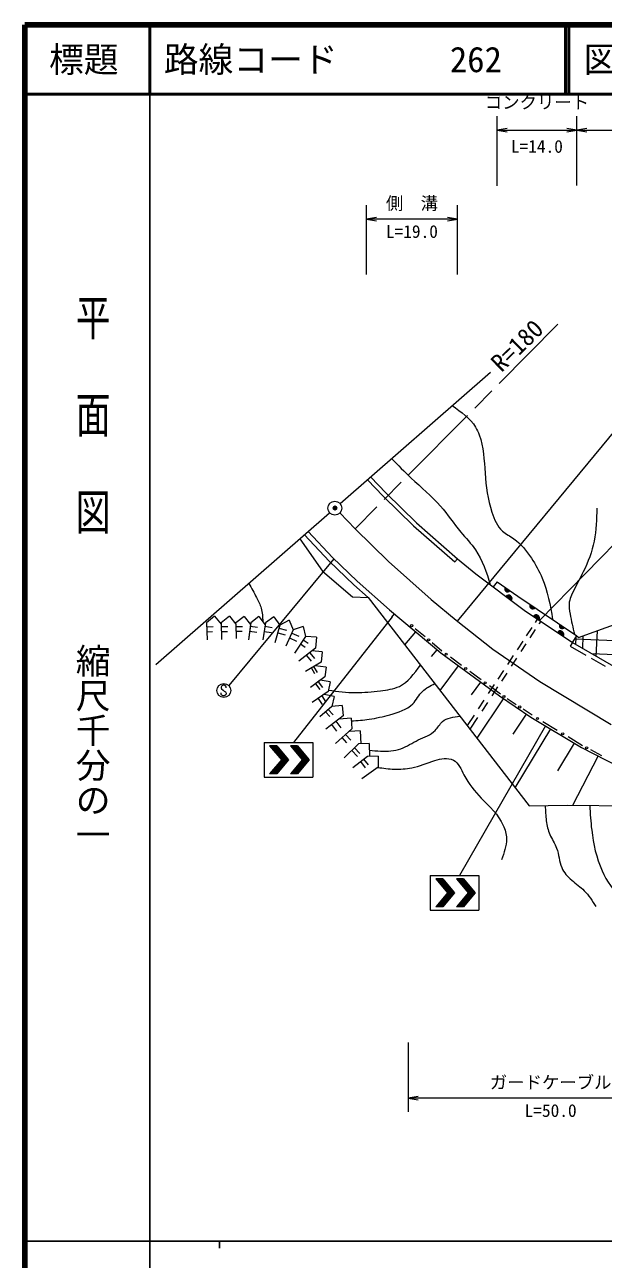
# Model space of a CAD drawing. Units: millimetres, scale not verified. Extents: x 40000 to 680000, y 20000 to 380000.
# Drawn here: x 40000 to 123206, y 202409 to 380000 of the extents above; entities that cross this region are included whole.
import ezdxf
from ezdxf.enums import TextEntityAlignment as Align

# ---------------------------------------------------------------- set-up
doc = ezdxf.new("R2010")
doc.units = ezdxf.units.MM
doc.header["$LTSCALE"] = 1000
doc.header["$PDMODE"] = 32
doc.header["$PDSIZE"] = 500
doc.linetypes.add('CHAIN', pattern=[18.5, 12, -1.5, 3.5, -1.5])
for name, color, linetype, lineweight in [('M-BGD', 7, 'Continuous', 13), ('M-BMK', 2, 'CHAIN', 13), ('M-BMK-SRVR', 3, 'Continuous', 13), ('M-STR-HTXT', 7, 'Continuous', 13), ('M-STR-STR3', 7, 'Continuous', 13), ('M-STR-STRC', 7, 'Continuous', 13), ('M-TTL', 2, 'Continuous', 140), ('M-TTL-BAND', 7, 'Continuous', 25), ('M-TTL-LINE', 7, 'Continuous', 50)]:
    doc.layers.add(name, color=color, linetype=linetype, lineweight=lineweight)
doc.layers.add('M-OTRS', color=6, linetype='Continuous')
doc.layers.add('M-TTL-TXT', color=7, linetype='Continuous')
doc.styles.add('@ＭＳ ゴシック', font='')
doc.styles.add('ＭＳ ゴシック', font='')
doc.styles.get('@ＭＳ ゴシック').set_extended_font_data('@MS Gothic')
doc.styles.get('ＭＳ ゴシック').set_extended_font_data('MS Gothic')

# ---------------------------------------------------------------- blocks, each defined once
blk = doc.blocks.new('open_arrow')
at = {"color": 0, "linetype": 'Continuous', "lineweight": -2}
blk.add_lwpolyline([(7.5, 1.25), (0, 0), (7.5, -1.25)], dxfattribs=at)

msp = doc.modelspace()

# ---------------------------------------------------------------- linework, layer by layer
at = {"layer": 'M-BGD'}
for p, q in [((89284, 314546), (91537, 312173)), ((89736, 314941), (91964, 312595)), ((91964, 312595), (96341, 308339)), ((91537, 312173), (95934, 307898)), ((95934, 307898), (101845, 302737)), ((96341, 308339), (102240, 303189)), ((79548, 306035), (82840, 301388)), ((80228, 306630), (83787, 302852)), ((80756, 307091), (84285, 303344)), ((83787, 302852), (87312, 299444)), ((84285, 303344), (87787, 299959)), ((101845, 302737), (102240, 303189)), ((102240, 303189), (104861, 301014)), ((82840, 301388), (87122, 297685)), ((104861, 301014), (111803, 295763)), ((87312, 299444), (89370, 297629)), ((87787, 299959), (92464, 295833)), ((107932, 299878), (107361, 299123)), ((107932, 299878), (110937, 297778)), ((87122, 297685), (89370, 297629)), ((89370, 297629), (112563, 267647)), ((110937, 297778), (119405, 292098)), ((67310, 294922), (66146, 293963)), ((67310, 294922), (68242, 293771)), ((69428, 294918), (68264, 293959)), ((69428, 294918), (70360, 293766)), ((71560, 294891), (70382, 293955)), ((71560, 294891), (72470, 293726)), ((73692, 294865), (72501, 293951)), ((73692, 294865), (74579, 293687)), ((75823, 294838), (74619, 293948)), ((75823, 294838), (76687, 293648)), ((92464, 295833), (99823, 289667)), ((92790, 294774), (93177, 295236)), ((111803, 295763), (118753, 291148)), ((66146, 293963), (66244, 291508)), ((67123, 293384), (66171, 293346)), ((68264, 293959), (68315, 291578)), ((69201, 293384), (68277, 293364)), ((70360, 293766), (70422, 291684)), ((71303, 293407), (70372, 293379)), ((72501, 293951), (72171, 291531)), ((72470, 293726), (72171, 291531)), ((72435, 293467), (73482, 293325)), ((74619, 293948), (74246, 291523)), ((74579, 293687), (74246, 291523)), ((74545, 293463), (75586, 293303)), ((76687, 293648), (75986, 291092)), ((76566, 293192), (77647, 292904)), ((78028, 294350), (76687, 293648)), ((78028, 294350), (78613, 292954)), ((80042, 293438), (78621, 292972)), ((80042, 293438), (80399, 291986)), ((97566, 291950), (96170, 293119)), ((112908, 293299), (112119, 292098)), ((113699, 294504), (113388, 294030)), ((114199, 294172), (113951, 293795)), ((119629, 291830), (125877, 294122)), ((67009, 292668), (66199, 292636)), ((69167, 292680), (68292, 292661)), ((71257, 292737), (70391, 292711)), ((72336, 292741), (73383, 292599)), ((74433, 292735), (75474, 292575)), ((76383, 292508), (77464, 292220)), ((78621, 292972), (77530, 290599)), ((78613, 292954), (77530, 290599)), ((78076, 291786), (79075, 291326)), ((78403, 292497), (79402, 292038)), ((80399, 291986), (78777, 289613)), ((80772, 290996), (80057, 291485)), ((81953, 291879), (80399, 291986)), ((81953, 291879), (81816, 290328)), ((94665, 290784), (96243, 292667)), ((111612, 291327), (110802, 290092)), ((113422, 292989), (112652, 291817)), ((118753, 291148), (119405, 292098)), ((119091, 291641), (129677, 291218)), ((119268, 290850), (119313, 291963)), ((119629, 291830), (119351, 292020)), ((120246, 290285), (120318, 292083)), ((122203, 289154), (122350, 292828)), ((81816, 290328), (79444, 288455)), ((80340, 290416), (79649, 290888)), ((80999, 289656), (81656, 288855)), ((82776, 289774), (81315, 289915)), ((82776, 289774), (82639, 288313)), ((98505, 289139), (99309, 290098)), ((100008, 289903), (98613, 291073)), ((99823, 289667), (108259, 283456)), ((112074, 290937), (111347, 289830)), ((118753, 291148), (118453, 290629)), ((118453, 290629), (120709, 289324)), ((118753, 291148), (129916, 284695)), ((121531, 289542), (132441, 289106)), ((82639, 288313), (80357, 286945)), ((80525, 289267), (81182, 288466)), ((83350, 287598), (81728, 287767)), ((99745, 284217), (102374, 287789)), ((102816, 287836), (101212, 289017)), ((110255, 289260), (109406, 287967)), ((110727, 288886), (109969, 287731)), ((121483, 288877), (123452, 287739)), ((83173, 286205), (81103, 284643)), ((81741, 286611), (81228, 287468)), ((82101, 286834), (81591, 287685)), ((83350, 287598), (83173, 286205)), ((105624, 285768), (104020, 286950)), ((108839, 287103), (108031, 285874)), ((109311, 286730), (108552, 285574)), ((82503, 285700), (81103, 284643)), ((81803, 285171), (82422, 284352)), ((82223, 285489), (82842, 284670)), ((83918, 285482), (82503, 285700)), ((83918, 285482), (83660, 284075)), ((104253, 283593), (105595, 285417)), ((107529, 285109), (106661, 283787)), ((108432, 283701), (106827, 284882)), ((108002, 284736), (107170, 283469)), ((83660, 284075), (81336, 282517)), ((82196, 283093), (82780, 282222)), ((82712, 283439), (83296, 282567)), ((84489, 283368), (83055, 283669)), ((84489, 283368), (84152, 281942)), ((105043, 277369), (108860, 283052)), ((106030, 282827), (105222, 281596)), ((106538, 282507), (105728, 281273)), ((108259, 283456), (112798, 280407)), ((110696, 282181), (109402, 283050)), ((84152, 281942), (82463, 280451)), ((83864, 280468), (83259, 281153)), ((84343, 280707), (83647, 281496)), ((85667, 282083), (84152, 281942)), ((85667, 282083), (85793, 280567)), ((104617, 280675), (103638, 279184)), ((110260, 277964), (112180, 280822)), ((112960, 280660), (111666, 281529)), ((85793, 280567), (83306, 278661)), ((84908, 278380), (84180, 279330)), ((85507, 278876), (84797, 279803)), ((86954, 280253), (85216, 280125)), ((86954, 280253), (87051, 278727)), ((105113, 280337), (104026, 278683)), ((112798, 280407), (120066, 276029)), ((116586, 278476), (114514, 279724)), ((87051, 278727), (84710, 276625)), ((86346, 276686), (85646, 277465)), ((86876, 277097), (86144, 277912)), ((88243, 278423), (86708, 278342)), ((88243, 278423), (88321, 276558)), ((110550, 270249), (115638, 278696)), ((120212, 276291), (118140, 277540)), ((87990, 276547), (85939, 274554)), ((87869, 274735), (87022, 275606)), ((88194, 275163), (87403, 275977)), ((89533, 276595), (87990, 276547)), ((89533, 276595), (89568, 274758)), ((116690, 272690), (119065, 276632)), ((120066, 276029), (128479, 271675)), ((123012, 274842), (121412, 275670)), ((89275, 274756), (87168, 273115)), ((89016, 273109), (88315, 274008)), ((89444, 273520), (88781, 274371)), ((90826, 274767), (89275, 274756)), ((90826, 274767), (90817, 273217)), ((118837, 267722), (122488, 274775)), ((90817, 273217), (88502, 271535)), ((112563, 267647), (118026, 267732)), ((118026, 267732), (135719, 267504))]:
    msp.add_line(p, q, dxfattribs=at)
for centre in [(95647, 293557), (98089, 291511), (100610, 289460), (103418, 287393), (106226, 285325), (108917, 283375), (111181, 281855), (113737, 280192), (117363, 278008), (120812, 275981)]:
    msp.add_circle(centre, 150, dxfattribs=at)
for centre, radius, start, end in [((109434, 298828), 400, 145.06827, 325.06827), ((109434, 298828), 400, 145.06827, 325.06827), ((109434, 298828), 350, 145.06827, 325.06827), ((109434, 298828), 300, 145.06827, 325.06827), ((109434, 298828), 250, 145.06827, 325.06827), ((109434, 298828), 200, 145.06827, 325.06827), ((109434, 298828), 150, 145.06827, 325.06827), ((109434, 298828), 100, 145.06827, 325.06827), ((109434, 298828), 50, 145.06827, 325.06827), ((109582, 297443), 500, 322.89468, 142.89468), ((109582, 297443), 500, 322.89468, 142.89468), ((109582, 297443), 450, 322.89468, 142.89468), ((109582, 297443), 400, 322.89468, 142.89468), ((109582, 297443), 350, 322.89468, 142.89468), ((109582, 297443), 300, 322.89468, 142.89468), ((109582, 297443), 250, 322.89468, 142.89468), ((109582, 297443), 200, 322.89468, 142.89468), ((109582, 297443), 150, 322.89468, 142.89468), ((109582, 297443), 100, 322.89468, 142.89468), ((109582, 297443), 50, 322.89468, 142.89468), ((113054, 296358), 400, 146.14445, 326.14445), ((113054, 296358), 400, 146.14445, 326.14445), ((113054, 296358), 350, 146.14445, 326.14445), ((113054, 296358), 300, 146.14445, 326.14445), ((113054, 296358), 250, 146.14445, 326.14445), ((113054, 296358), 200, 146.14445, 326.14445), ((113054, 296358), 150, 146.14445, 326.14445), ((113054, 296358), 100, 146.14445, 326.14445), ((113054, 296358), 50, 146.14445, 326.14445), ((113541, 294609), 500, 326.41547, 146.41547), ((113541, 294609), 500, 326.41547, 146.41547), ((113541, 294609), 450, 326.41547, 146.41547), ((113541, 294609), 400, 326.41547, 146.41547), ((113541, 294609), 350, 326.41547, 146.41547), ((113541, 294609), 300, 326.41547, 146.41547), ((113541, 294609), 250, 326.41547, 146.41547), ((113541, 294609), 200, 326.41547, 146.41547), ((113541, 294609), 150, 326.41547, 146.41547), ((113541, 294609), 100, 326.41547, 146.41547), ((113541, 294609), 50, 326.41547, 146.41547), ((117288, 293518), 400, 146.14445, 326.14445), ((117288, 293518), 400, 146.14445, 326.14445), ((117288, 293518), 350, 146.14445, 326.14445), ((117288, 293518), 300, 146.14445, 326.14445), ((117288, 293518), 250, 146.14445, 326.14445), ((117288, 293518), 200, 146.14445, 326.14445), ((117288, 293518), 150, 146.14445, 326.14445), ((117288, 293518), 100, 146.14445, 326.14445), ((117288, 293518), 50, 146.14445, 326.14445), ((117016, 292302), 500, 326.41547, 146.41547), ((117016, 292302), 500, 326.41547, 146.41547), ((117016, 292302), 450, 326.41547, 146.41547), ((117016, 292302), 400, 326.41547, 146.41547), ((117016, 292302), 350, 326.41547, 146.41547), ((117016, 292302), 300, 326.41547, 146.41547), ((117016, 292302), 250, 326.41547, 146.41547), ((117016, 292302), 200, 326.41547, 146.41547), ((117016, 292302), 150, 326.41547, 146.41547), ((117016, 292302), 100, 326.41547, 146.41547), ((117016, 292302), 50, 326.41547, 146.41547)]:
    msp.add_arc(centre, radius, start, end, dxfattribs=at)
for points, knots in [([(101482, 325209), (102767, 324301), (104052, 323392), (104834, 322093), (105043, 321748), (105215, 321374), (105359, 320993), (106013, 319251), (106055, 317345), (106198, 315488), (106344, 313588), (106595, 311740), (107194, 309879), (107523, 308860), (107955, 307837), (108715, 307153), (109193, 306724), (109800, 306428), (110340, 306053), (111372, 305336), (112159, 304327), (112857, 303274), (113468, 302352), (114010, 301395), (114430, 300391), (115214, 298515), (115568, 296475), (115922, 294435)], [0, 0, 0, 0, 1, 1, 1, 2, 2, 2, 3, 3, 3, 4, 4, 4, 5, 5, 5, 6, 6, 6, 7, 7, 7, 8, 8, 8, 9, 9, 9, 9]), ([(92766, 317591), (93691, 316640), (94615, 315689), (95586, 314780), (97006, 313452), (98526, 312214), (99792, 310755), (100823, 309568), (101686, 308235), (102704, 307017), (103417, 306164), (104206, 305367), (104825, 304465), (105844, 302978), (106400, 301204), (106956, 299429)], [0, 0, 0, 0, 1, 1, 1, 2, 2, 2, 3, 3, 3, 4, 4, 4, 5, 5, 5, 5]), ([(122281, 310475), (122242, 308877), (122203, 307279), (121891, 305726), (121584, 304200), (121013, 302716), (120327, 301312), (119778, 300189), (119155, 299118), (118651, 297960), (118509, 297633), (118376, 297299), (118316, 296955), (118218, 296391), (118318, 295801), (118428, 295223), (118616, 294236), (118837, 293283), (119058, 292331)], [0, 0, 0, 0, 1, 1, 1, 2, 2, 2, 3, 3, 3, 4, 4, 4, 5, 5, 5, 6, 6, 6, 6]), ([(72210, 299621), (72598, 298950), (72986, 298279), (73352, 297587), (73611, 297097), (73859, 296597), (74006, 296071), (74179, 295449), (74211, 294791), (74243, 294133)], [0, 0, 0, 0, 1, 1, 1, 2, 2, 2, 3, 3, 3, 3]), ([(83697, 284273), (84997, 284105), (86298, 283937), (87591, 283928), (88772, 283920), (89946, 284046), (91155, 284191), (92101, 284304), (93069, 284429), (93881, 284820), (95133, 285423), (96016, 286659), (96900, 287894)], [0, 0, 0, 0, 1, 1, 1, 2, 2, 2, 3, 3, 3, 4, 4, 4, 4]), ([(86979, 279860), (87838, 279918), (88698, 279976), (89540, 280097), (90538, 280241), (91511, 280474), (92518, 280747), (93720, 281072), (94970, 281455), (95802, 282312), (96324, 282851), (96681, 283576), (97214, 284107), (97699, 284590), (98328, 284913), (98957, 285235)], [0, 0, 0, 0, 1, 1, 1, 2, 2, 2, 3, 3, 3, 4, 4, 4, 5, 5, 5, 5]), ([(89551, 275647), (90092, 275592), (90633, 275538), (91182, 275516), (92164, 275477), (93176, 275542), (94084, 275860), (94960, 276166), (95740, 276705), (96604, 277120), (97464, 277532), (98407, 277821), (99047, 278495), (99419, 278886), (99689, 279406), (100078, 279755), (100707, 280317), (101647, 280430), (102588, 280542)], [0, 0, 0, 0, 1, 1, 1, 2, 2, 2, 3, 3, 3, 4, 4, 4, 5, 5, 5, 6, 6, 6, 6]), ([(90749, 273167), (91553, 273058), (92357, 272948), (93168, 272920), (93999, 272891), (94837, 272947), (95650, 273111), (96785, 273340), (97871, 273781), (98971, 274142), (99405, 274284), (99842, 274414), (100308, 274448), (100769, 274481), (101259, 274421), (101644, 274219), (102391, 273827), (102745, 272901), (103171, 272081), (103844, 270787), (104698, 269757), (105653, 268759), (106817, 267544), (108133, 266375), (108823, 264827), (109091, 264225), (109265, 263566), (109281, 262918), (109307, 261881), (108932, 260872), (108556, 259863)], [0, 0, 0, 0, 1, 1, 1, 2, 2, 2, 3, 3, 3, 4, 4, 4, 5, 5, 5, 6, 6, 6, 7, 7, 7, 8, 8, 8, 9, 9, 9, 10, 10, 10, 10]), ([(114852, 267683), (114882, 266947), (114911, 266211), (115008, 265476), (115096, 264809), (115239, 264144), (115504, 263529), (115798, 262851), (116241, 262234), (116497, 261544), (116829, 260648), (116845, 259627), (117223, 258757), (117529, 258050), (118074, 257443), (118674, 256924), (119273, 256407), (119926, 255977), (120469, 255435), (121124, 254781), (121617, 253963), (122111, 253145)], [0, 0, 0, 0, 1, 1, 1, 2, 2, 2, 3, 3, 3, 4, 4, 4, 5, 5, 5, 6, 6, 6, 7, 7, 7, 7]), ([(121250, 267690), (121323, 266512), (121395, 265334), (121533, 264158), (121769, 262150), (122195, 260147), (123030, 258295), (123702, 256805), (124640, 255413), (125861, 254333), (127349, 253016), (129260, 252164), (131077, 251503), (132213, 251090), (133313, 250752), (134353, 249764), (134582, 249546), (134809, 249296), (134798, 249077), (134783, 248792), (134368, 248559), (133989, 248389), (133372, 248114), (132852, 248009), (132331, 247904)], [0, 0, 0, 0, 1, 1, 1, 2, 2, 2, 3, 3, 3, 4, 4, 4, 5, 5, 5, 6, 6, 6, 7, 7, 7, 8, 8, 8, 8])]:
    msp.add_open_spline(points, degree=3, knots=knots, dxfattribs=at)
at = {"layer": 'M-BMK'}
for p, q in [((116661, 336937), (87539, 307486)), ((85335, 309772), (87537, 307488)), ((87537, 307488), (92308, 302771)), ((92308, 302771), (98442, 297319)), ((98442, 297319), (102060, 294331)), ((102060, 294331), (107303, 290190)), ((107303, 290190), (114066, 285525)), ((114066, 285525), (125442, 278658))]:
    msp.add_line(p, q, dxfattribs=at)
at = {"layer": 'M-BMK-SRVR'}
for p, q in [((85359, 311116), (107003, 330036)), ((58879, 287968), (83853, 309799))]:
    msp.add_line(p, q, dxfattribs=at)
msp.add_circle((84606, 310457), 1000, dxfattribs=at)
at = {"layer": 'M-OTRS'}
msp.add_point((84618, 310473), dxfattribs=at)
at = {"layer": 'M-STR-HTXT'}
msp.add_line((131989, 330264), (102209, 294208), dxfattribs=at)
at = {"layer": 'M-STR-STR3'}
for p, q in [((107927, 356844), (107926, 366844)), ((119399, 356845), (119398, 366845)), ((107926, 364844), (119399, 364845)), ((119399, 364845), (267548, 364858)), ((89144, 344043), (89143, 354043)), ((102236, 344044), (102235, 354044)), ((102236, 352044), (89143, 352043)), ((114030, 294284), (134085, 314821)), ((95129, 233602), (95130, 223602)), ((136147, 225606), (95130, 225602))]:
    msp.add_line(p, q, dxfattribs=at)
at = {"layer": 'M-STR-STRC'}
for p, q in [((84455, 303180), (69339, 284930)), ((92852, 294848), (78632, 276757)), ((68354, 284915), (68230, 284730)), ((68230, 284730), (68233, 284599)), ((68233, 284599), (68296, 284470)), ((68296, 284470), (68552, 284288)), ((68546, 284981), (68354, 284915)), ((68667, 284978), (68546, 284981)), ((68552, 284288), (68681, 284156)), ((68918, 284860), (68667, 284978)), ((68681, 284156), (68860, 284041)), ((68981, 284728), (68918, 284860)), ((68981, 284599), (68981, 284728)), ((68233, 283751), (68230, 283872)), ((68273, 283648), (68233, 283751)), ((68357, 283538), (68273, 283648)), ((68544, 283477), (68357, 283538)), ((68678, 283477), (68544, 283477)), ((68778, 283506), (68678, 283477)), ((68920, 283598), (68778, 283506)), ((68860, 284041), (68986, 283840)), ((68981, 283730), (68920, 283598)), ((68986, 283840), (68981, 283730)), ((114874, 279157), (102527, 257625)), ((74431, 276756), (81431, 276758)), ((74431, 276756), (74433, 271756)), ((76235, 276256), (75221, 276256)), ((75221, 276256), (76954, 274192)), ((75352, 276256), (77031, 274257)), ((75482, 276256), (77161, 274257)), ((75613, 276256), (77292, 274257)), ((75743, 276256), (77422, 274257)), ((75874, 276256), (77553, 274257)), ((75974, 276256), (77652, 274257)), ((76104, 276256), (77783, 274257)), ((76235, 276256), (77914, 274257)), ((79229, 276257), (78215, 276257)), ((78215, 276257), (79948, 274193)), ((78346, 276257), (80025, 274258)), ((78476, 276257), (80155, 274258)), ((78607, 276257), (80286, 274258)), ((78737, 276257), (80416, 274258)), ((78868, 276257), (80547, 274258)), ((78968, 276257), (80646, 274258)), ((79098, 276257), (80777, 274258)), ((79229, 276257), (80907, 274258)), ((81431, 276758), (81433, 271758)), ((76954, 274321), (75222, 272256)), ((77031, 274257), (75353, 272256)), ((77161, 274257), (75484, 272256)), ((77292, 274257), (75614, 272256)), ((77422, 274257), (75745, 272256)), ((77553, 274257), (75875, 272256)), ((77652, 274257), (75975, 272256)), ((77783, 274257), (76105, 272256)), ((77914, 274257), (76236, 272256)), ((79948, 274322), (78216, 272257)), ((80025, 274258), (78347, 272257)), ((80155, 274258), (78478, 272257)), ((80286, 274258), (78608, 272257)), ((80416, 274258), (78739, 272257)), ((80547, 274258), (78869, 272257)), ((80646, 274258), (78969, 272257)), ((80777, 274258), (79099, 272257)), ((80907, 274258), (79230, 272257)), ((74433, 271756), (81433, 271758)), ((76236, 272256), (75222, 272256)), ((79230, 272257), (78216, 272257)), ((98327, 257624), (105327, 257626)), ((98327, 257624), (98328, 252624)), ((105327, 257626), (105328, 252626)), ((100130, 257124), (99117, 257124)), ((99117, 257124), (100849, 255060)), ((99247, 257124), (100926, 255125)), ((99378, 257124), (101056, 255125)), ((99508, 257124), (101187, 255125)), ((99639, 257124), (101318, 255125)), ((99769, 257124), (101448, 255125)), ((99869, 257124), (101548, 255125)), ((99999, 257124), (101678, 255125)), ((100130, 257124), (101809, 255125)), ((103124, 257125), (102110, 257125)), ((102110, 257125), (103843, 255061)), ((102241, 257125), (103920, 255125)), ((102372, 257125), (104050, 255126)), ((102502, 257125), (104181, 255126)), ((102633, 257125), (104311, 255126)), ((102763, 257125), (104442, 255126)), ((102863, 257125), (104542, 255126)), ((102993, 257125), (104672, 255126)), ((103124, 257125), (104803, 255126)), ((100849, 255189), (99118, 253124)), ((100926, 255125), (99248, 253124)), ((101056, 255125), (99379, 253124)), ((101187, 255125), (99509, 253124)), ((101318, 255125), (99640, 253124)), ((101448, 255125), (99770, 253124)), ((101548, 255125), (99870, 253124)), ((101678, 255125), (100001, 253124)), ((101809, 255125), (100131, 253124)), ((103843, 255190), (102112, 253125)), ((103920, 255125), (102242, 253125)), ((104050, 255126), (102373, 253125)), ((104181, 255126), (102503, 253125)), ((104311, 255126), (102634, 253125)), ((104442, 255126), (102764, 253125)), ((104542, 255126), (102864, 253125)), ((104672, 255126), (102995, 253125)), ((104803, 255126), (103125, 253125)), ((98328, 252624), (105328, 252626)), ((100131, 253124), (99118, 253124)), ((103125, 253125), (102112, 253125))]:
    msp.add_line(p, q, dxfattribs=at)
msp.add_circle((68638, 284218), 1000, dxfattribs=at)
at = {"layer": 'M-TTL'}
for p, q in [((40000, 380000), (40000, 20000)), ((680000, 380000), (40000, 380000))]:
    msp.add_line(p, q, dxfattribs=at)
at = {"layer": 'M-TTL-BAND'}
for p, q in [((58000, 370000), (58000, 20000)), ((40000, 205000), (579000, 205000)), ((68000, 205000), (68000, 204000))]:
    msp.add_line(p, q, dxfattribs=at)
at = {"layer": 'M-TTL-LINE'}
for p, q in [((58000, 380000), (58000, 370000)), ((117750, 380000), (117750, 370000)), ((118250, 380000), (118250, 370000)), ((40000, 370000), (680000, 370000))]:
    msp.add_line(p, q, dxfattribs=at)

# ---------------------------------------------------------------- block references
at = {"layer": 'M-STR-STR3', "xscale": 193, "yscale": 193}
for p in [(107926, 364844), (119399, 364845), (89143, 352043), (95130, 225602)]:
    msp.add_blockref('open_arrow', p, dxfattribs=at)
at = {"layer": 'M-STR-STR3', "xscale": 193, "yscale": 193, "rotation": 180}
for p in [(119399, 364845), (102236, 352044)]:
    msp.add_blockref('open_arrow', p, dxfattribs=at)

# ---------------------------------------------------------------- texts
at = {"layer": 'M-STR-HTXT', "style": 'ＭＳ ゴシック'}
msp.add_text('R=180', height=2566, rotation=44.266, dxfattribs=at).set_placement((107671, 330803), align=Align.MIDDLE_LEFT)
at = {"layer": 'M-STR-STR3', "style": 'ＭＳ ゴシック'}
for s, p in [('コンクリート', (106162, 367371)), ('L=14.0', (109913, 361029)), ('側\u3000溝', (91939, 352840)), ('L=19.0', (91940, 348781)), ('ガードケーブル', (106888, 226399)), ('L=50.0', (111889, 222341))]:
    msp.add_text(s, height=1833, rotation=0.005, dxfattribs=at).set_placement(p, align=Align.BOTTOM_LEFT)
at = {"layer": 'M-TTL-BAND', "style": '@ＭＳ ゴシック', "width": 1.4}
msp.add_text('平  面  図', height=3666, rotation=270, dxfattribs=at).set_placement((49777, 306475), align=Align.MIDDLE_RIGHT)
at = {"layer": 'M-TTL-BAND', "style": '@ＭＳ ゴシック'}
msp.add_text('縮尺千分の一', height=3666, rotation=270, dxfattribs=at).set_placement((49777, 261030), align=Align.MIDDLE_RIGHT)
at = {"layer": 'M-TTL-TXT', "style": 'ＭＳ ゴシック'}
msp.add_text('標題', height=3666, dxfattribs=at).set_placement((48500, 375000), align=Align.MIDDLE_CENTER)
for s, p in [('路線コード', (60000, 375000)), ('262', (101142, 375000)), ('図面コード', (120380, 375000))]:
    msp.add_text(s, height=3666, dxfattribs=at).set_placement(p, align=Align.MIDDLE_LEFT)

doc.saveas('drawing.dxf')
